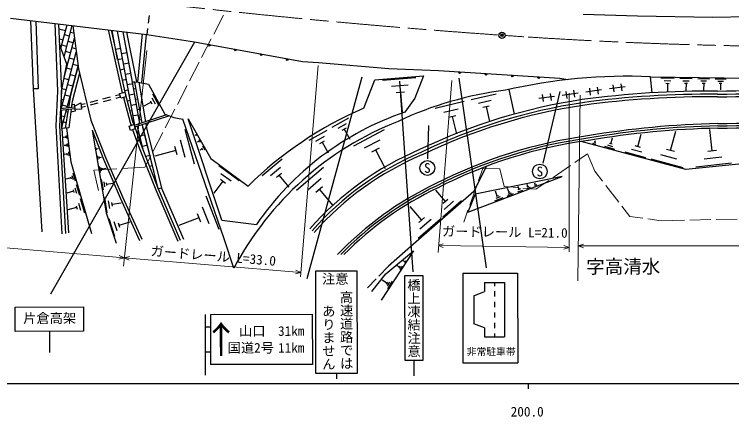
# Model space of a CAD drawing. Units: millimetres, scale not verified. Extents: x 40000 to 680000, y 20000 to 380000.
# Drawn here: x 170982 to 306460, y 198715 to 274758 of the extents above; entities that cross this region are included whole.
import ezdxf
from ezdxf.enums import TextEntityAlignment as Align

# ---------------------------------------------------------------- set-up
doc = ezdxf.new("R2010")
doc.units = ezdxf.units.MM
doc.header["$LTSCALE"] = 1000
doc.header["$PDMODE"] = 32
doc.header["$PDSIZE"] = 500
doc.linetypes.add('CHAIN', pattern=[18.5, 12, -1.5, 3.5, -1.5])
for name, color, linetype, lineweight in [('M-BGD', 7, 'Continuous', 25), ('M-BMK', 2, 'CHAIN', 13), ('M-BMK-HTXT', 7, 'Continuous', 13), ('M-BMK-SRVR', 3, 'Continuous', 25), ('M-STR-HTXT', 7, 'Continuous', 13), ('M-STR-STR1', 1, 'Continuous', 25), ('M-STR-STRC', 7, 'Continuous', 25), ('M-TTL-BAND', 7, 'Continuous', 25)]:
    doc.layers.add(name, color=color, linetype=linetype, lineweight=lineweight)
doc.styles.add('@ＭＳ ゴシック', font='')
doc.styles.add('ＭＳ ゴシック', font='')
doc.styles.get('@ＭＳ ゴシック').set_extended_font_data('@MS Gothic')
doc.styles.get('ＭＳ ゴシック').set_extended_font_data('MS Gothic')

msp = doc.modelspace()

# ---------------------------------------------------------------- linework, layer by layer
at = {"layer": 'M-BGD'}
for p, q in [((278403, 274813), (288651, 274497)), ((288651, 274497), (302851, 274254)), ((302851, 274254), (329373, 274704)), ((174027, 273576), (174541, 260682)), ((175027, 273456), (175470, 260683)), ((179329, 272940), (179858, 260226)), ((179774, 268364), (180929, 272748)), ((180375, 266729), (181928, 272628)), ((182009, 272619), (183093, 264465)), ((180638, 271644), (179364, 271980)), ((181602, 271390), (182176, 271239)), ((188721, 271814), (191339, 259921)), ((189245, 271751), (191820, 260051)), ((190459, 266238), (189453, 271726)), ((193754, 253785), (190489, 271602)), ((193273, 261940), (191526, 271478)), ((192193, 271398), (194061, 262002)), ((195127, 271046), (194271, 261962)), ((180178, 269897), (179448, 270089)), ((180392, 262878), (182327, 270227)), ((181397, 270613), (180433, 270866)), ((182106, 269389), (181142, 269643)), ((195908, 270952), (195011, 261821)), ((195975, 270926), (204994, 269592)), ((180886, 265337), (179487, 269145)), ((180888, 268679), (179924, 268933)), ((182592, 268230), (181852, 268425)), ((191095, 268294), (190115, 268115)), ((193273, 261940), (192076, 268474)), ((179904, 257113), (182673, 267626)), ((181598, 267461), (180634, 267715)), ((182735, 267162), (182562, 267207)), ((190294, 267134), (190263, 267128)), ((192256, 267493), (191275, 267314)), ((180380, 266751), (180365, 266755)), ((181091, 265533), (180784, 265613)), ((182309, 266243), (181344, 266497)), ((191455, 266333), (190477, 266154)), ((228397, 265624), (241693, 264506)), ((179858, 260226), (180886, 265337)), ((181801, 264315), (180837, 264568)), ((183019, 265025), (181562, 259491)), ((181562, 259491), (183019, 265025)), ((183019, 265025), (182055, 265279)), ((183093, 264465), (185456, 254772)), ((191814, 264372), (190906, 264205)), ((192615, 265532), (191635, 265352)), ((241693, 264506), (251078, 264132)), ((180583, 263604), (180540, 263616)), ((182511, 263097), (181547, 263350)), ((183296, 263634), (181879, 258301)), ((192975, 263571), (191994, 263391)), ((239055, 262376), (248263, 263160)), ((240529, 262302), (246823, 262837)), ((248263, 263160), (246596, 258901)), ((251078, 264132), (274039, 262666)), ((291141, 262971), (329113, 262359)), ((291467, 259932), (291141, 262971)), ((181293, 262386), (180343, 262637)), ((192174, 262411), (191335, 262257)), ((193334, 261610), (192353, 261430)), ((193737, 261908), (193273, 261940)), ((194710, 254101), (193273, 261940)), ((193737, 261908), (194061, 262002)), ((195129, 254239), (193737, 261908)), ((194061, 262002), (196337, 261569)), ((194525, 261914), (195777, 254454)), ((196337, 261569), (199409, 255887)), ((236972, 257000), (239055, 262376)), ((274039, 262666), (275524, 262421)), ((285509, 261631), (285692, 260302)), ((293105, 262740), (295608, 262700)), ((293723, 262229), (294974, 262209)), ((294027, 261724), (294653, 261714)), ((294340, 261719), (294316, 260216)), ((296686, 262683), (299029, 262645)), ((297264, 262205), (298435, 262186)), ((297549, 261731), (298135, 261722)), ((297842, 261726), (297819, 260321)), ((300102, 262628), (302292, 262592)), ((300643, 262181), (301737, 262163)), ((300909, 261738), (301457, 261730)), ((301183, 261734), (301162, 260420)), ((303352, 262575), (305416, 262542)), ((303861, 262154), (304893, 262137)), ((304112, 261737), (304628, 261729)), ((304370, 261733), (304350, 260494)), ((175470, 260683), (174541, 260682)), ((174541, 260682), (176189, 233635)), ((179858, 260226), (179509, 253670)), ((179907, 256915), (179858, 260226)), ((180785, 260458), (179949, 260678)), ((182003, 261168), (181039, 261422)), ((192533, 260449), (191764, 260308)), ((193954, 260710), (193514, 260629)), ((242210, 261177), (245357, 261445)), ((265442, 255909), (264411, 260547)), ((275139, 260200), (275322, 258871)), ((276620, 260404), (276803, 259076)), ((278923, 260123), (281886, 260532)), ((279583, 260813), (279766, 259485)), ((281064, 261017), (281248, 259689)), ((283368, 260736), (286330, 261145)), ((284027, 261426), (284210, 260098)), ((181496, 259240), (180532, 259494)), ((180917, 257041), (181562, 259491)), ((181562, 259491), (181189, 257075)), ((187706, 258783), (189152, 259162)), ((190117, 259414), (190881, 259615)), ((190210, 258929), (191009, 259139)), ((191820, 260051), (193320, 254492)), ((193693, 259648), (192713, 259469)), ((196951, 258949), (197553, 257835)), ((197095, 259747), (198300, 257519)), ((243104, 259985), (244677, 260119)), ((243890, 260052), (244212, 256275)), ((246596, 258901), (244734, 256285)), ((257280, 258644), (261960, 259762)), ((270035, 258897), (272998, 259306)), ((270694, 259587), (270878, 258258)), ((272176, 259791), (272359, 258463)), ((274479, 259510), (277442, 259919)), ((180278, 258530), (179882, 258634)), ((180988, 257312), (180024, 257566)), ((181369, 258243), (181242, 258276)), ((181879, 258301), (181743, 257144)), ((181799, 257623), (182265, 257777)), ((182265, 257777), (182477, 256447)), ((182320, 257432), (183525, 258059)), ((183525, 258059), (183667, 256834)), ((183567, 257698), (184330, 257898)), ((183624, 257203), (184423, 257413)), ((185295, 258151), (186741, 258530)), ((185388, 257666), (186834, 258045)), ((187799, 258297), (189245, 258676)), ((192893, 258488), (192281, 258376)), ((194053, 257687), (193072, 257507)), ((194311, 258748), (193873, 258668)), ((196806, 258151), (195469, 257428)), ((196656, 258429), (196957, 257872)), ((250444, 257011), (255915, 258318)), ((258674, 257988), (261013, 258547)), ((259482, 257192), (260652, 257471)), ((182404, 256908), (179663, 256566)), ((182354, 257220), (179680, 256887)), ((179962, 253186), (179912, 256597)), ((179959, 253405), (180830, 256712)), ((181139, 256750), (180597, 253238)), ((181063, 256261), (180734, 256348)), ((181706, 256821), (181293, 253294)), ((182477, 256447), (181642, 256278)), ((183667, 256834), (182425, 256772)), ((193252, 256527), (192823, 256448)), ((194667, 256786), (194233, 256706)), ((252073, 256244), (254808, 256897)), ((260067, 257331), (260738, 254523)), ((180480, 255384), (179928, 255529)), ((185456, 254772), (188270, 247565)), ((194412, 255726), (193432, 255546)), ((199739, 255764), (193586, 253729)), ((200256, 255572), (193693, 253401)), ((195023, 254824), (194592, 254745)), ((199409, 255887), (201120, 255250)), ((201120, 255250), (202835, 254921)), ((210593, 232334), (202835, 254921)), ((210191, 235882), (203835, 254987)), ((203835, 254987), (208104, 247530)), ((231030, 253438), (234162, 255195)), ((253018, 255313), (254386, 255639)), ((253702, 255476), (254486, 252193)), ((179509, 253670), (180629, 233333)), ((179972, 253456), (179958, 253459)), ((180758, 254280), (180226, 254420)), ((193320, 254492), (193520, 253934)), ((193611, 254565), (193364, 254520)), ((193708, 253406), (194917, 250026)), ((195303, 249228), (194242, 253583)), ((195275, 253436), (195191, 253897)), ((198142, 241790), (195191, 253897)), ((198142, 241790), (195275, 253436)), ((195835, 254110), (195970, 253305)), ((232164, 253251), (233730, 254129)), ((181293, 253294), (179962, 253186)), ((179962, 253186), (181188, 233443)), ((180816, 253255), (181637, 246888)), ((185663, 252871), (188323, 237272)), ((194459, 252692), (194022, 252585)), ((195970, 253305), (198804, 241923)), ((203152, 253044), (204973, 246520)), ((205264, 252089), (205403, 251847)), ((226673, 250993), (230042, 252883)), ((232907, 252844), (233690, 253283)), ((233299, 253063), (234353, 251184)), ((235073, 249935), (240914, 252977)), ((288727, 249745), (289356, 252087)), ((294931, 249022), (295912, 252680)), ((302784, 248928), (302328, 252967)), ((180605, 251552), (180266, 251509)), ((180586, 251693), (180623, 251411)), ((180794, 251864), (180867, 251299)), ((195663, 251959), (194695, 251723)), ((194931, 250755), (194738, 250708)), ((202302, 251048), (203213, 247786)), ((205333, 251968), (205091, 251829)), ((205781, 250754), (205502, 250594)), ((205715, 250870), (205848, 250638)), ((205834, 251093), (206100, 250628)), ((227893, 250792), (229578, 251737)), ((228692, 250355), (229535, 250827)), ((237141, 249527), (240062, 251048)), ((297782, 245436), (278067, 250726)), ((280638, 250530), (280746, 250932)), ((283648, 250255), (283956, 251403)), ((180764, 249994), (180363, 249942)), ((180742, 250161), (180785, 249827)), ((180988, 250362), (181074, 249694)), ((186500, 249152), (186441, 249497)), ((186470, 249324), (186815, 249383)), ((194917, 250026), (198142, 241790)), ((196136, 250022), (195167, 249786)), ((201225, 249869), (201680, 248238)), ((206436, 249362), (205996, 249111)), ((206331, 249546), (206541, 249179)), ((206519, 249897), (206939, 249164)), ((229113, 250591), (230248, 248570)), ((238480, 248739), (239940, 249500)), ((280902, 250172), (280231, 250352)), ((280806, 250485), (280471, 250575)), ((284400, 249233), (282486, 249747)), ((284024, 249744), (283067, 250001)), ((283887, 250191), (283409, 250320)), ((289215, 249614), (288240, 249876)), ((180933, 248332), (180467, 248272)), ((180908, 248526), (180958, 248137)), ((181194, 248760), (181294, 247983)), ((186814, 247307), (186697, 247997)), ((196608, 248085), (195813, 247891)), ((201453, 249053), (197538, 247961)), ((239210, 249119), (241035, 245614)), ((290260, 247661), (286357, 248708)), ((289494, 248703), (287542, 249227)), ((296128, 247393), (293079, 248211)), ((295693, 248817), (294169, 249226)), ((303626, 249023), (301943, 248833)), ((181637, 246888), (185547, 233346)), ((187061, 247526), (187002, 247871)), ((187031, 247699), (187445, 247769)), ((188270, 247565), (191434, 240288)), ((208104, 247530), (215160, 242310)), ((217810, 244275), (221560, 247425)), ((297325, 245765), (291228, 247401)), ((317165, 247409), (297782, 245436)), ((306454, 246616), (299723, 245855)), ((304619, 247772), (301253, 247392)), ((187233, 244851), (187026, 246063)), ((187424, 245195), (187320, 245801)), ((187640, 245388), (187589, 245691)), ((187615, 245540), (188342, 245664)), ((197080, 246148), (196530, 246014)), ((209600, 246175), (213427, 243344)), ((219378, 244313), (221253, 245888)), ((224261, 241539), (229342, 245903)), ((260068, 246007), (257778, 241242)), ((181599, 244048), (181707, 243672)), ((181845, 244322), (182062, 243571)), ((182037, 244784), (182470, 243283)), ((197552, 244211), (197247, 244136)), ((209991, 244702), (211904, 243286)), ((220477, 243957), (221414, 244744)), ((220945, 244350), (222835, 242100)), ((256616, 237343), (274465, 244129)), ((274465, 244129), (258039, 240787)), ((181653, 243860), (180753, 243600)), ((182668, 242599), (183259, 240551)), ((187791, 241582), (187462, 243510)), ((188094, 242130), (187930, 243094)), ((188439, 242436), (188356, 242919)), ((188397, 242677), (189554, 242875)), ((210381, 243229), (208683, 240933)), ((209903, 243583), (210859, 242875)), ((226404, 241614), (228944, 243796)), ((267962, 242175), (267810, 242574)), ((269656, 242514), (269215, 242346)), ((269436, 242430), (269268, 242871)), ((182144, 241338), (180915, 240983)), ((182070, 241594), (182218, 241082)), ((182406, 241969), (182702, 240944)), ((198024, 242273), (197963, 242259)), ((198804, 241923), (198142, 241790)), ((198142, 241790), (202311, 232102)), ((198804, 241923), (202937, 232277)), ((227912, 241143), (229182, 242234)), ((228547, 241689), (231165, 238640)), ((257778, 241242), (246365, 231349)), ((252440, 239372), (250588, 241508)), ((262198, 240406), (261835, 241359)), ((264417, 241087), (264136, 241827)), ((266929, 241477), (266001, 241124)), ((266556, 241760), (266092, 241584)), ((266324, 241672), (266112, 242229)), ((268396, 242035), (267730, 241782)), ((268128, 242238), (267795, 242111)), ((183439, 239927), (184224, 237210)), ((188536, 237213), (188041, 240113)), ((191434, 240288), (195089, 232242)), ((207128, 240456), (209580, 234146)), ((258039, 240787), (256616, 237343)), ((263234, 240072), (261645, 239468)), ((262716, 240239), (261921, 239937)), ((262396, 240481), (261999, 240330)), ((265222, 240828), (263988, 240359)), ((264819, 240957), (264203, 240723)), ((264571, 241145), (264263, 241028)), ((182646, 238594), (182842, 237915)), ((183092, 239091), (183484, 237732)), ((188992, 238037), (188745, 239487)), ((189510, 238499), (189386, 239224)), ((189448, 238861), (191188, 239158)), ((255454, 239491), (251894, 236405)), ((252885, 239757), (251995, 238986)), ((253947, 239431), (252167, 237888)), ((182744, 238255), (181114, 237784)), ((188323, 237272), (190189, 231498)), ((205524, 237109), (206137, 235532)), ((206479, 238388), (207705, 235233)), ((247902, 235893), (245713, 238417)), ((189992, 232756), (188900, 236137)), ((205830, 236320), (202045, 234849)), ((210191, 235882), (216706, 235064)), ((251465, 236033), (247257, 232386)), ((248428, 236349), (247376, 235437)), ((249683, 235963), (247579, 234139)), ((190395, 233820), (189849, 235510)), ((190935, 234461), (190662, 235306)), ((190798, 234883), (192827, 235539)), ((212448, 226802), (210593, 232334)), ((246365, 231349), (241632, 227184)), ((246368, 230050), (240279, 220752)), ((241115, 225689), (246368, 230050)), ((244766, 227967), (244426, 228190)), ((244877, 228137), (244654, 227797)), ((241632, 227184), (239814, 225300)), ((243716, 226977), (243296, 227252)), ((243831, 227152), (243602, 226802)), ((244226, 227144), (243767, 226443)), ((238523, 222372), (241115, 225689)), ((239296, 224764), (237677, 223085)), ((241326, 223968), (240463, 224533)), ((241443, 224148), (241208, 223788)), ((241848, 224139), (241378, 223421)), ((242371, 224310), (241430, 222873))]:
    msp.add_line(p, q, dxfattribs=at)
for points in [[(178627, 273024), (179160, 260231), (178810, 253669), (179932, 233295)], [(204994, 269592), (225384, 265837), (228397, 265624)], [(191570, 259063), (192844, 254343), (193046, 253779)], [(185663, 252871), (187809, 247374), (190978, 240086), (194636, 232036)], [(193312, 252961), (194451, 249850), (197681, 241600), (201853, 231905)]]:
    msp.add_lwpolyline(points, dxfattribs=at)
for points in [[(191820, 260051), (192052, 259193), (191066, 258927), (190835, 259785)], [(192644, 253648), (193520, 253934), (193786, 253116), (192911, 252830)]]:
    msp.add_lwpolyline(points, close=True, dxfattribs=at)
for centre in [(207809, 268922), (212711, 268019), (217613, 267116), (222516, 266214), (255087, 263726), (260062, 263408), (265036, 263091), (270011, 262773)]:
    msp.add_circle(centre, 150, dxfattribs=at)
for centre, radius, start, end in [((286914, 161017), 102042, 87.6256, 103.1148), ((295476, 924452), 664254, 270.71574, 275.5189), ((295476, 924452), 664844, 270.71574, 275.5189), ((295476, 924452), 665342, 270.71574, 275.5189), ((271910, 194172), 66725, 97.01593, 115.22465), ((302199, 82365), 177891, 89.48871, 97.74624), ((302199, 82365), 177302, 89.48871, 97.74624), ((302199, 82365), 176803, 89.48871, 97.74624), ((294383, 151471), 108374, 98.58061, 115.62257), ((294383, 151471), 107785, 98.58061, 115.62257), ((294383, 151471), 107286, 98.58061, 115.62257), ((264811, 192128), 70593, 113.22656, 134.69587), ((262962, 203090), 56232, 108.91531, 145.34604), ((295476, 924452), 670388, 270.71574, 275.5189), ((295476, 924452), 670823, 270.71574, 275.5189), ((295476, 924452), 671259, 270.71574, 275.5189), ((265443, 198735), 59968, 111.48964, 152.09348), ((307434, 85878), 168277, 91.22009, 99.64261), ((307434, 85878), 167841, 91.22009, 99.64261), ((307434, 85878), 167405, 91.22009, 99.64261), ((291432, 163077), 89533, 97.82172, 117.21696), ((291432, 163077), 89098, 97.82172, 117.21696), ((291432, 163077), 88662, 97.82172, 117.21696), ((270157, 195875), 57920, 113.00874, 138.51574), ((270157, 195875), 57332, 113.00874, 138.51574), ((270157, 195875), 56834, 113.00874, 138.51574), ((277614, 185765), 63066, 115.48055, 136.29998), ((277614, 185765), 62631, 115.48055, 135.91682), ((277614, 185765), 62196, 115.48055, 135.52577)]:
    msp.add_arc(centre, radius, start, end, dxfattribs=at)
at = {"layer": 'M-BMK'}
for centre, radius, start, end in [((362903, 1703155), 1435825, 258.11847, 266.2113), ((324104, 1134716), 866066, 266.2876, 280.26879)]:
    msp.add_arc(centre, radius, start, end, dxfattribs=at)
at = {"layer": 'M-BMK-HTXT'}
for p, q in [((210471, 274572), (208639, 271030)), ((208182, 270144), (206350, 266602)), ((205892, 265716), (204061, 262174)), ((203603, 261288), (201772, 257746)), ((201314, 256860), (199482, 253318)), ((199024, 252432), (197193, 248890)), ((196735, 248004), (195638, 245881)), ((276828, 246742), (279236, 248400)), ((279236, 248400), (280636, 245127)), ((190320, 245573), (185998, 245323)), ((185998, 245323), (186906, 241450)), ((195638, 245881), (191315, 245631)), ((258647, 243376), (259451, 245647)), ((259451, 245647), (262657, 245583)), ((262657, 245583), (263499, 242240)), ((272722, 243916), (276007, 246177)), ((280636, 245127), (282098, 243221)), ((269493, 241693), (271901, 243351)), ((256983, 238677), (258314, 242436)), ((263499, 242240), (265999, 242012)), ((266992, 241921), (269493, 241693)), ((282705, 242430), (285132, 239266)), ((285739, 238475), (287202, 236568)), ((255846, 235467), (256650, 237738)), ((287202, 236568), (289670, 236224)), ((290658, 236086), (293126, 235742)), ((293126, 235742), (297539, 235844)), ((298536, 235866), (302523, 235958)), ((303519, 235981), (307506, 236072))]:
    msp.add_line(p, q, dxfattribs=at)
at = {"layer": 'M-BMK-SRVR'}
msp.add_circle((263085, 270803), 598, dxfattribs=at)
msp.add_point((263085, 270803), dxfattribs=at)
at = {"layer": 'M-STR-HTXT'}
for p, q in [((195976, 267929), (191599, 227154)), ((228379, 265113), (225032, 225125)), ((253620, 262232), (251015, 229754)), ((275779, 259879), (275802, 229893)), ((277853, 259485), (277383, 224388)), ((89762, 237293), (191724, 228728)), ((251144, 230978), (251944, 230685)), ((251152, 231045), (275742, 230703)), ((251159, 231117), (251954, 231383)), ((275742, 230703), (274740, 230368)), ((275742, 230703), (274750, 231066)), ((277471, 230999), (278468, 231348)), ((277471, 230999), (378913, 230977)), ((277471, 230999), (278468, 230650)), ((191724, 228728), (190760, 229159)), ((191724, 228725), (192746, 228991)), ((191724, 228728), (190701, 228463)), ((191724, 228725), (225104, 225981)), ((191724, 228725), (192689, 228296)), ((225104, 225981), (224139, 226411)), ((225104, 225981), (224082, 225715))]:
    msp.add_line(p, q, dxfattribs=at)
at = {"layer": 'M-STR-STR1'}
for p, q in [((170226, 274031), (195977, 270944)), ((196417, 274543), (196236, 273059)), ((196115, 272069), (195975, 270926))]:
    msp.add_line(p, q, dxfattribs=at)
at = {"layer": 'M-STR-STRC'}
for p, q in [((204977, 269477), (177782, 221889)), ((236626, 262892), (226222, 224753)), ((243723, 262151), (246218, 226091)), ((254951, 262724), (260078, 226837)), ((274027, 260187), (270808, 246629)), ((249177, 253746), (249036, 247463)), ((255660, 225843), (266028, 225862)), ((255660, 225843), (255690, 208895)), ((266028, 225862), (266058, 208913)), ((259750, 224056), (263539, 224063)), ((259750, 224056), (259754, 222361)), ((261645, 224059), (261646, 223411)), ((263539, 224063), (263557, 213794)), ((257761, 221560), (259754, 222361)), ((261648, 222414), (261649, 221417)), ((257761, 221560), (257770, 216276)), ((261651, 220420), (261653, 219423)), ((261655, 218427), (261657, 217430)), ((207027, 218044), (207048, 206579)), ((208024, 218046), (227253, 218073)), ((208024, 218046), (208041, 208575)), ((227253, 218073), (227270, 208601)), ((207032, 215676), (208029, 215678)), ((259766, 215482), (257770, 216276)), ((259766, 215482), (259769, 213787)), ((261658, 216433), (261660, 215436)), ((177599, 214850), (177606, 210867)), ((261662, 214439), (261663, 213791)), ((259769, 213787), (263557, 213794)), ((207040, 210941), (208037, 210943)), ((246454, 209367), (246459, 206430)), ((255690, 208895), (266058, 208913)), ((227270, 208601), (208041, 208575)), ((231828, 206872), (231829, 205853))]:
    msp.add_line(p, q, dxfattribs=at)
for points in [[(227893, 226286), (235692, 226300), (235727, 206879), (227928, 206865)], [(244680, 225315), (244709, 209364), (248198, 209370), (248170, 225322)], [(171134, 219424), (184048, 219447), (184056, 214861), (171143, 214838)]]:
    msp.add_lwpolyline(points, close=True, dxfattribs=at)
for centre in [(248986, 245717), (270228, 245054)]:
    msp.add_circle(centre, 1393, dxfattribs=at)
at = {"layer": 'M-TTL-BAND'}
for p, q in [((40000, 205000), (579000, 205000)), ((268000, 205000), (268000, 204000))]:
    msp.add_line(p, q, dxfattribs=at)

# ---------------------------------------------------------------- texts
at = {"layer": 'M-BMK-HTXT', "style": 'ＭＳ ゴシック'}
msp.add_text('字高清水', height=2566, rotation=0.103, dxfattribs=at).set_placement((285985, 225028), align=Align.BOTTOM_CENTER)
at = {"layer": 'M-STR-HTXT', "style": 'ＭＳ ゴシック'}
for s, rotation, p in [('ガードレール L=21.0', 359.202, (263605, 232142)), ('ガードレール L=33.0', 355.301, (208438, 227651))]:
    msp.add_text(s, height=1833, rotation=rotation, dxfattribs=at).set_placement(p, align=Align.BOTTOM_CENTER)
at = {"layer": 'M-STR-STRC'}
for s, height, rotation, style, p in [('S', 1833, 0.103, 'ＭＳ ゴシック', (248986, 245717)), ('S', 1833, 0.103, 'ＭＳ ゴシック', (270228, 245054)), ('注意', 1833, 0.103, 'ＭＳ ゴシック', (231595, 224752)), ('橋上凍結注意', 1833, 270.103, '@ＭＳ ゴシック', (246439, 217343)), ('高速道路では', 1833, 270.103, '@ＭＳ ゴシック', (233705, 215055)), ('ありません', 1833, 270.103, '@ＭＳ ゴシック', (230356, 213675)), ('↑', 5132, 0.103, 'ＭＳ ゴシック', (210027, 213314)), ('山口', 1833, 0.103, 'ＭＳ ゴシック', (215916, 214900)), ('31km', 1833, 0.103, 'ＭＳ ゴシック', (223277, 214910)), ('国道2号', 1833, 0.103, 'ＭＳ ゴシック', (215645, 211729)), ('11km', 1833, 0.103, 'ＭＳ ゴシック', (223283, 211739))]:
    msp.add_text(s, height=height, rotation=rotation, dxfattribs=dict(at, style=style)).set_placement(p, align=Align.MIDDLE_CENTER)
at = {"layer": 'M-STR-STRC', "style": 'ＭＳ ゴシック'}
msp.add_text('片倉高架', height=1833, rotation=0.103, dxfattribs=at).set_placement((177658, 215873), align=Align.BOTTOM_CENTER)
msp.add_text('非常駐車帯', height=1320, rotation=0.103, dxfattribs=at).set_placement((256427, 209935), align=Align.BOTTOM_LEFT)
at = {"layer": 'M-TTL-BAND', "style": 'ＭＳ ゴシック'}
msp.add_text('200.0', height=1833, dxfattribs=at).set_placement((267844, 198195), align=Align.BOTTOM_CENTER)

doc.saveas('drawing.dxf')
